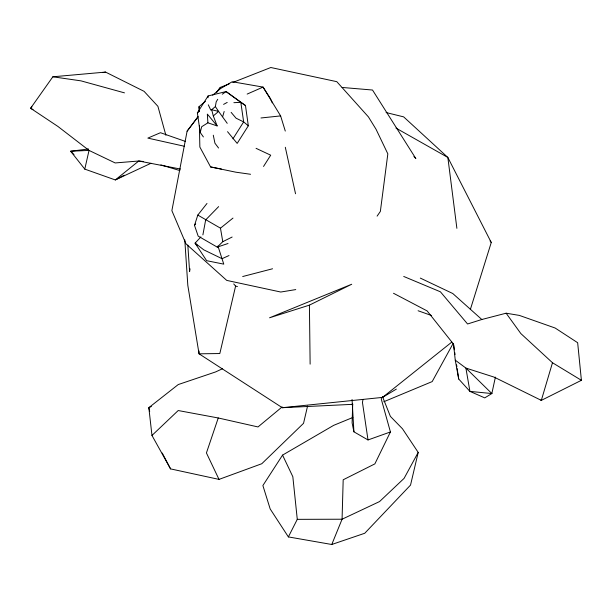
<?xml version="1.0" encoding="UTF-8"?>
<svg xmlns="http://www.w3.org/2000/svg" width="612" height="612" viewBox="0 0 612 612"><rect width="100%" height="100%" fill="white"/><g stroke="black" fill="none" stroke-linecap="round" stroke-linejoin="round"><path stroke-width="0.92" d="M208.034 97.752L208.095 95.946L226.088 91.571L245.473 105.524L248.319 125.797L237.173 143.392L227.534 131.672M352.711 403.997L352.107 422.884L353.92 431.82L368.011 439.952L390.425 431.957L381.322 399.253L381.414 397.364M190.057 268.836L189.59 271.629L187.838 245.121M208.302 104.813L210.765 110.068L211.675 109.724L215.363 106.587L216.204 101.806L217.75 99.282M362.97 399.636L362.457 402.451L368.011 439.952M202.886 234.909L205.663 219.93L218.645 206.604M197.99 116.77L187.104 131.167L171.873 210.65L185.926 243.76L226.731 280.395L280.763 292.031L295.757 289.591M495.399 377.114L491.841 393.554L484.75 397.884L469.932 391.389L458.702 378.996L455.259 360.162L453.523 344.135L427.145 310.927L393.508 293.27M151.026 163.243L115.308 179.943L84.785 169.119L89.031 150.414L57.903 126.439L30.6 108.255L52.854 76.791L105.562 72.086L144.065 91.326L157.911 106.32L165.875 135.252M233.723 283.922L235.597 286.095L219.83 353.537L199.053 353.82L187.815 285.36L184.793 239.881M307.568 406.054L303.544 423.313L261.798 463.728L219.012 479.395L170.549 468.891L151.967 435.453L148.831 407.661L178.245 384.558L215.592 371.935L222.439 368.768M382.446 396.515L390.387 416.382L402.482 428.79L418.195 452.406L410.537 485.087L364.737 533.266L331.765 544.489L288.374 536.915L270.175 508.932L262.885 485.538L282.56 455.106L333.693 425.34L352.849 417.468M203.391 136.943L200.208 132.46L201.685 126.738L207.904 122.821L217.138 125.911L213.297 115.92L211.675 109.724L218.606 111.415L227.228 123.326M222.669 116.701L224.168 111.476M403.721 276.456L440.411 291.809L467.568 323.985L481.828 319.502L506.132 313.199L520.835 333.555L552.483 362.74L541.322 400.378L494.129 377.122L465.9 368.08L455.259 360.162M470.314 309.596L491.26 242.49L447.846 157.452L403.645 116.869L386.08 112.547M228.024 243.5L217.237 247.118L198.166 236.11L194.494 225.354L197.806 215.08L206.978 203.459M282.163 406.911L258.004 426.947L218.247 417.973L206.428 452.941L219.012 479.395M331.765 544.489L342.07 519.221L343.187 479.785L374.865 463.888L390.425 431.957M288.374 536.915L297.279 519.343L292.834 476.71L282.56 455.106M418.195 452.406L404.096 478.354L379.57 501.557L342.07 519.221L297.279 519.343M453.079 343.562L432.179 381.59L383.816 401.74M200.208 132.46L197.37 112.883L208.095 95.946M232.935 138.825L243.653 121.895L240.814 102.319L226.088 91.571L222.278 94.217M263.535 166.464L270.695 155.196L256.061 148.326M377.099 216.135L380.358 211.431L387.832 153.849L376.043 129.262L368.424 116.9L336.784 81.664L270.825 67.511L232.774 82.482M187.104 131.167L198.005 116.816M220.381 87.363L216.365 92.649L220.381 87.363L229.232 83.875M194.494 225.354L195.695 223.9M200.912 236.913L195.09 243.132L206.634 260.681L223.77 264.139L217.948 246.085M31.908 106.916L30.6 108.255L33.025 109.602M217.237 247.118L222.776 241.686L232.139 237.035M151.967 435.453L178.207 410.537L218.247 417.973M213.297 115.92L218.606 111.415L215.363 106.587M199.107 111.384L199.007 106.695L205.494 101.248M212.693 95.197L220.618 88.541L232.231 81.74L263.053 87.088L270.435 98.586L272.309 102.885M222.776 241.686L220.473 228.169L232.988 218.079M198.969 350.959L199.053 353.82L282.308 407.699L382.531 397.402L451.786 342.1M197.37 112.883L199.504 111.223M382.531 397.402L396.347 389.117M223.594 104.384L227.205 102.411M124.175 175.216L115.308 179.943L138.756 161.01L143.415 161.492M506.132 313.199L519.351 315.41L555.145 328.024L577.659 342.72L581.4 380.304L541.322 400.378L540.717 400.019M309.412 305.136L351.716 284.243L269.555 317.796L309.412 305.136L310.131 364.148M151.401 406.467L148.831 407.661L149.71 411.371M229.003 255.548L222.049 258.692L203.827 249.872L195.09 243.132L197.049 245.091M247.156 94.08L263.053 87.088L280.617 115.905L285.284 131.067M242.689 276.532L272.554 268.775M102.785 72.583L105.562 72.086M88.556 148.984L70.64 151.225L84.785 169.119M260.964 117.978L280.617 115.905M233.883 102.686L240.814 102.319L245.473 105.524M352.719 404.333L282.308 407.699M342.123 87.455L372.509 90.025L415.846 158.554L413.919 156.473M250.553 174.275L235.827 172.186L210.589 166.938L199.856 147.033L199.405 125.452M52.854 76.791L80.991 80.861L124.473 92.863M180.502 169.057L138.756 161.01L115.163 162.945L89.031 150.414L70.64 151.225L73.998 154.629M210.589 166.938L221.452 169.065M184.204 146.222L147.844 138.105L160.466 132.712L185.497 141.441M235.597 286.095L237.441 286.569M160.872 164.888L179.874 170.572M418.095 310.751L431.445 315.486M420.306 278.093L452.781 293.523L481.828 319.502M220.473 228.169L197.806 215.08M395.979 128.092L447.846 157.452L456.881 228.33M552.483 362.74L581.4 380.304M248.319 125.797L243.653 121.895L236.064 118.2L231.137 112.371M217.138 125.911L207.338 114.1L207.904 122.821M490.082 240.99L491.26 242.49M218.56 148.012L214.934 143.208L213.29 135.206M162.234 453.025L170.549 468.891M285.307 147.27L295.535 193.767M199.007 106.695L199.566 110.321M453.523 344.135L454.356 349.789M454.777 352.611L455.06 354.493M456.598 364.859L456.881 366.749M457.156 368.631L458.702 378.996M352.053 399.468L353.92 431.82M491.841 393.554L469.932 391.389L465.9 368.08L491.841 393.554"/></g></svg>
